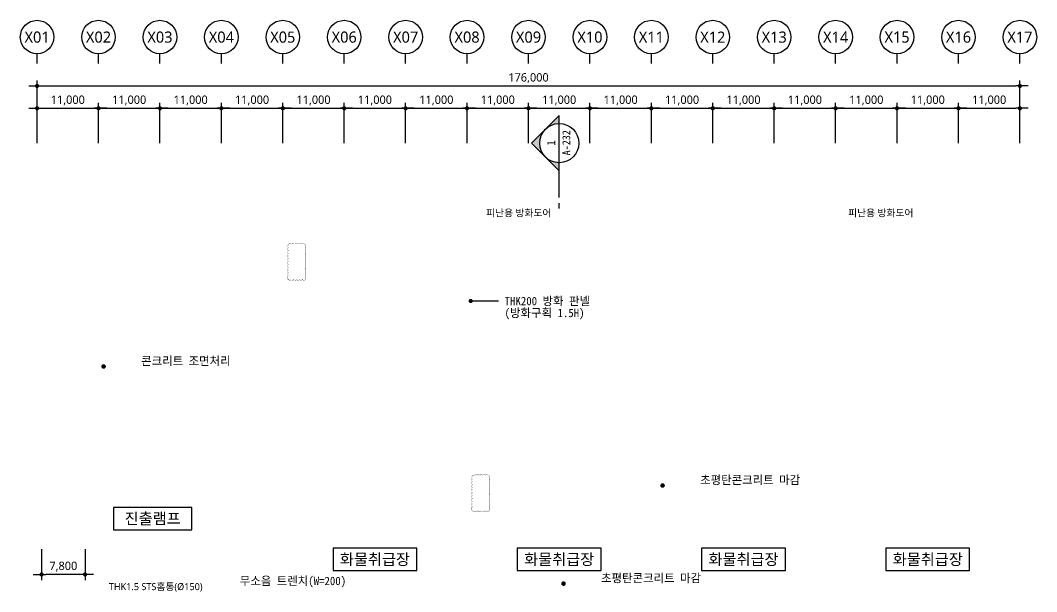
# Model space of a CAD drawing. Header units: millimetres. Extents: x 3546612 to 5615882, y 547008 to 3162891.
# Drawn here: x 4863112 to 5045112, y 2466605 to 2568891 of the extents above; entities that cross this region are included whole.
import ezdxf
from ezdxf.enums import TextEntityAlignment as Align

# ---------------------------------------------------------------- set-up
doc = ezdxf.new("R2010")
doc.units = ezdxf.units.MM
for name, color, linetype, lineweight in [('A-AXIS-BUBL', 7, 'Continuous', 25), ('A-DIMS', 7, 'Continuous', 25), ('A-MKXS-LEAD', 7, 'Continuous', 25), ('A-MKXS-MAK1', 3, 'Continuous', 25), ('A-MKXS-TEXT1', 3, 'Continuous', 25), ('A-MKXS-TEXT2', 7, 'Continuous', 25), ('A-XXXX-TXT2', 3, 'Continuous', 25), ('REV-202205', 20, 'Continuous', 25)]:
    doc.layers.add(name, color=color, linetype=linetype, lineweight=lineweight)
doc.styles.add('HY울릉도L', font='')
doc.styles.add('돋움체', font='')
doc.styles.add('맑은고딕', font='malgun.ttf')
doc.styles.get('HY울릉도L').set_extended_font_data('HYwulM')
doc.styles.get('돋움체').set_extended_font_data('DotumChe')
doc.dimstyles.new('CDIM', dxfattribs={"dimtxt": 3, "dimasz": 1.5, "dimexe": 2, "dimexo": 1, "dimgap": 1, "dimtad": 1, "dimdec": 0, "dimrnd": 0.5, "dimzin": 0, "dimdsep": 32, "dimlunit": 6, "dimtxsty": 'HY울릉도L', "dimblk1": '_CIDOT', "dimblk2": '_CIDOT', "dimsah": 1, "dimcen": 5.5, "dimclrd": 2, "dimclre": 2, "dimclrt": 7, "dimadec": 0, "dimazin": 0, "dimtfac": 1, "dimtdec": 0, "dimtix": 1, "dimtmove": 2, "dimatfit": 1, "dimldrblk": '_CIDOT', "dimfxl": 1, "dimtolj": 1, "dimtzin": 0, "dimlwd": -1, "dimarcsym": 0})

# ---------------------------------------------------------------- blocks, each defined once
blk = doc.blocks.new('_CIDOT')
at = {"color": 0, "linetype": 'ByBlock'}
blk.add_line((2, 0), (-1, 0), dxfattribs=at)
at = {"color": 0, "linetype": 'ByBlock', "const_width": 0.5}
blk.add_lwpolyline([(-0.25, 0, 1), (0.25, 0, 1)], format="xyb", close=True, dxfattribs=at)
blk = doc.blocks.new('*D30')
at = {"layer": 'A-DIMS', "lineweight": -2, "transparency": 16777216}
for p, q in [((148693, 255621), (148693, 262871)), ((159693, 255621), (159693, 262871))]:
    blk.add_line(p, q, dxfattribs=at)
at = {"layer": 'A-DIMS', "transparency": 16777216}
blk.add_line((149443, 261871), (158943, 261871), dxfattribs=at)
at = {"layer": 'A-DIMS', "transparency": 16777216, "xscale": 750, "yscale": 750, "zscale": 750, "rotation": 180}
blk.add_blockref('_CIDOT', (148693, 261871), dxfattribs=at)
at = {"layer": 'A-DIMS', "transparency": 16777216, "xscale": 750, "yscale": 750, "zscale": 750}
blk.add_blockref('_CIDOT', (159693, 261871), dxfattribs=at)
at = {"layer": 'A-DIMS', "color": 3, "transparency": 16777216, "insert": (154193, 263275), "char_height": 1500, "attachment_point": 5, "style": '맑은고딕'}
blk.add_mtext('\\A1;11,000', dxfattribs=at)
blk = doc.blocks.new('*D31')
at = {"layer": 'A-DIMS', "lineweight": -2, "transparency": 16777216}
for p, q in [((159693, 255621), (159693, 262871)), ((170693, 255621), (170693, 262871))]:
    blk.add_line(p, q, dxfattribs=at)
at = {"layer": 'A-DIMS', "transparency": 16777216}
blk.add_line((160443, 261871), (169943, 261871), dxfattribs=at)
at = {"layer": 'A-DIMS', "transparency": 16777216, "xscale": 750, "yscale": 750, "zscale": 750, "rotation": 180}
blk.add_blockref('_CIDOT', (159693, 261871), dxfattribs=at)
at = {"layer": 'A-DIMS', "transparency": 16777216, "xscale": 750, "yscale": 750, "zscale": 750}
blk.add_blockref('_CIDOT', (170693, 261871), dxfattribs=at)
at = {"layer": 'A-DIMS', "color": 3, "transparency": 16777216, "insert": (165193, 263275), "char_height": 1500, "attachment_point": 5, "style": '맑은고딕'}
blk.add_mtext('\\A1;11,000', dxfattribs=at)
blk = doc.blocks.new('*D32')
at = {"layer": 'A-DIMS', "lineweight": -2, "transparency": 16777216}
for p, q in [((170693, 255621), (170693, 262871)), ((181693, 255621), (181693, 262871))]:
    blk.add_line(p, q, dxfattribs=at)
at = {"layer": 'A-DIMS', "transparency": 16777216}
blk.add_line((171443, 261871), (180943, 261871), dxfattribs=at)
at = {"layer": 'A-DIMS', "transparency": 16777216, "xscale": 750, "yscale": 750, "zscale": 750, "rotation": 180}
blk.add_blockref('_CIDOT', (170693, 261871), dxfattribs=at)
at = {"layer": 'A-DIMS', "transparency": 16777216, "xscale": 750, "yscale": 750, "zscale": 750}
blk.add_blockref('_CIDOT', (181693, 261871), dxfattribs=at)
at = {"layer": 'A-DIMS', "color": 3, "transparency": 16777216, "insert": (176193, 263275), "char_height": 1500, "attachment_point": 5, "style": '맑은고딕'}
blk.add_mtext('\\A1;11,000', dxfattribs=at)
blk = doc.blocks.new('*D33')
at = {"layer": 'A-DIMS', "lineweight": -2, "transparency": 16777216}
for p, q in [((181693, 255621), (181693, 262871)), ((192693, 255621), (192693, 262871))]:
    blk.add_line(p, q, dxfattribs=at)
at = {"layer": 'A-DIMS', "transparency": 16777216}
blk.add_line((182443, 261871), (191943, 261871), dxfattribs=at)
at = {"layer": 'A-DIMS', "transparency": 16777216, "xscale": 750, "yscale": 750, "zscale": 750, "rotation": 180}
blk.add_blockref('_CIDOT', (181693, 261871), dxfattribs=at)
at = {"layer": 'A-DIMS', "transparency": 16777216, "xscale": 750, "yscale": 750, "zscale": 750}
blk.add_blockref('_CIDOT', (192693, 261871), dxfattribs=at)
at = {"layer": 'A-DIMS', "color": 3, "transparency": 16777216, "insert": (187193, 263275), "char_height": 1500, "attachment_point": 5, "style": '맑은고딕'}
blk.add_mtext('\\A1;11,000', dxfattribs=at)
blk = doc.blocks.new('*D34')
at = {"layer": 'A-DIMS', "lineweight": -2, "transparency": 16777216}
for p, q in [((192693, 255621), (192693, 262871)), ((203693, 255621), (203693, 262871))]:
    blk.add_line(p, q, dxfattribs=at)
at = {"layer": 'A-DIMS', "transparency": 16777216}
blk.add_line((193443, 261871), (202943, 261871), dxfattribs=at)
at = {"layer": 'A-DIMS', "transparency": 16777216, "xscale": 750, "yscale": 750, "zscale": 750, "rotation": 180}
blk.add_blockref('_CIDOT', (192693, 261871), dxfattribs=at)
at = {"layer": 'A-DIMS', "transparency": 16777216, "xscale": 750, "yscale": 750, "zscale": 750}
blk.add_blockref('_CIDOT', (203693, 261871), dxfattribs=at)
at = {"layer": 'A-DIMS', "color": 3, "transparency": 16777216, "insert": (198193, 263275), "char_height": 1500, "attachment_point": 5, "style": '맑은고딕'}
blk.add_mtext('\\A1;11,000', dxfattribs=at)
blk = doc.blocks.new('*D35')
at = {"layer": 'A-DIMS', "lineweight": -2, "transparency": 16777216}
for p, q in [((203693, 255621), (203693, 262871)), ((214693, 255621), (214693, 262871))]:
    blk.add_line(p, q, dxfattribs=at)
at = {"layer": 'A-DIMS', "transparency": 16777216}
blk.add_line((204443, 261871), (213943, 261871), dxfattribs=at)
at = {"layer": 'A-DIMS', "transparency": 16777216, "xscale": 750, "yscale": 750, "zscale": 750, "rotation": 180}
blk.add_blockref('_CIDOT', (203693, 261871), dxfattribs=at)
at = {"layer": 'A-DIMS', "transparency": 16777216, "xscale": 750, "yscale": 750, "zscale": 750}
blk.add_blockref('_CIDOT', (214693, 261871), dxfattribs=at)
at = {"layer": 'A-DIMS', "color": 3, "transparency": 16777216, "insert": (209193, 263275), "char_height": 1500, "attachment_point": 5, "style": '맑은고딕'}
blk.add_mtext('\\A1;11,000', dxfattribs=at)
blk = doc.blocks.new('*D36')
at = {"layer": 'A-DIMS', "lineweight": -2, "transparency": 16777216}
for p, q in [((214693, 255621), (214693, 262871)), ((225693, 255621), (225693, 262871))]:
    blk.add_line(p, q, dxfattribs=at)
at = {"layer": 'A-DIMS', "transparency": 16777216}
blk.add_line((215443, 261871), (224943, 261871), dxfattribs=at)
at = {"layer": 'A-DIMS', "transparency": 16777216, "xscale": 750, "yscale": 750, "zscale": 750, "rotation": 180}
blk.add_blockref('_CIDOT', (214693, 261871), dxfattribs=at)
at = {"layer": 'A-DIMS', "transparency": 16777216, "xscale": 750, "yscale": 750, "zscale": 750}
blk.add_blockref('_CIDOT', (225693, 261871), dxfattribs=at)
at = {"layer": 'A-DIMS', "color": 3, "transparency": 16777216, "insert": (220193, 263275), "char_height": 1500, "attachment_point": 5, "style": '맑은고딕'}
blk.add_mtext('\\A1;11,000', dxfattribs=at)
blk = doc.blocks.new('*D37')
at = {"layer": 'A-DIMS', "lineweight": -2, "transparency": 16777216}
for p, q in [((225693, 255621), (225693, 262871)), ((236693, 255621), (236693, 262871))]:
    blk.add_line(p, q, dxfattribs=at)
at = {"layer": 'A-DIMS', "transparency": 16777216}
blk.add_line((226443, 261871), (235943, 261871), dxfattribs=at)
at = {"layer": 'A-DIMS', "transparency": 16777216, "xscale": 750, "yscale": 750, "zscale": 750, "rotation": 180}
blk.add_blockref('_CIDOT', (225693, 261871), dxfattribs=at)
at = {"layer": 'A-DIMS', "transparency": 16777216, "xscale": 750, "yscale": 750, "zscale": 750}
blk.add_blockref('_CIDOT', (236693, 261871), dxfattribs=at)
at = {"layer": 'A-DIMS', "color": 3, "transparency": 16777216, "insert": (231193, 263275), "char_height": 1500, "attachment_point": 5, "style": '맑은고딕'}
blk.add_mtext('\\A1;11,000', dxfattribs=at)
blk = doc.blocks.new('*D38')
at = {"layer": 'A-DIMS', "lineweight": -2, "transparency": 16777216}
for p, q in [((236693, 255621), (236693, 262871)), ((247693, 255621), (247693, 262871))]:
    blk.add_line(p, q, dxfattribs=at)
at = {"layer": 'A-DIMS', "transparency": 16777216}
blk.add_line((237443, 261871), (246943, 261871), dxfattribs=at)
at = {"layer": 'A-DIMS', "transparency": 16777216, "xscale": 750, "yscale": 750, "zscale": 750, "rotation": 180}
blk.add_blockref('_CIDOT', (236693, 261871), dxfattribs=at)
at = {"layer": 'A-DIMS', "transparency": 16777216, "xscale": 750, "yscale": 750, "zscale": 750}
blk.add_blockref('_CIDOT', (247693, 261871), dxfattribs=at)
at = {"layer": 'A-DIMS', "color": 3, "transparency": 16777216, "insert": (242193, 263275), "char_height": 1500, "attachment_point": 5, "style": '맑은고딕'}
blk.add_mtext('\\A1;11,000', dxfattribs=at)
blk = doc.blocks.new('*D39')
at = {"layer": 'A-DIMS', "lineweight": -2, "transparency": 16777216}
for p, q in [((247693, 255621), (247693, 262871)), ((258693, 255621), (258693, 262871))]:
    blk.add_line(p, q, dxfattribs=at)
at = {"layer": 'A-DIMS', "transparency": 16777216}
blk.add_line((248443, 261871), (257943, 261871), dxfattribs=at)
at = {"layer": 'A-DIMS', "transparency": 16777216, "xscale": 750, "yscale": 750, "zscale": 750, "rotation": 180}
blk.add_blockref('_CIDOT', (247693, 261871), dxfattribs=at)
at = {"layer": 'A-DIMS', "transparency": 16777216, "xscale": 750, "yscale": 750, "zscale": 750}
blk.add_blockref('_CIDOT', (258693, 261871), dxfattribs=at)
at = {"layer": 'A-DIMS', "color": 3, "transparency": 16777216, "insert": (253193, 263275), "char_height": 1500, "attachment_point": 5, "style": '맑은고딕'}
blk.add_mtext('\\A1;11,000', dxfattribs=at)
blk = doc.blocks.new('*D40')
at = {"layer": 'A-DIMS', "lineweight": -2, "transparency": 16777216}
for p, q in [((258693, 255621), (258693, 262871)), ((269693, 255621), (269693, 262871))]:
    blk.add_line(p, q, dxfattribs=at)
at = {"layer": 'A-DIMS', "transparency": 16777216}
blk.add_line((259443, 261871), (268943, 261871), dxfattribs=at)
at = {"layer": 'A-DIMS', "transparency": 16777216, "xscale": 750, "yscale": 750, "zscale": 750, "rotation": 180}
blk.add_blockref('_CIDOT', (258693, 261871), dxfattribs=at)
at = {"layer": 'A-DIMS', "transparency": 16777216, "xscale": 750, "yscale": 750, "zscale": 750}
blk.add_blockref('_CIDOT', (269693, 261871), dxfattribs=at)
at = {"layer": 'A-DIMS', "color": 3, "transparency": 16777216, "insert": (264193, 263275), "char_height": 1500, "attachment_point": 5, "style": '맑은고딕'}
blk.add_mtext('\\A1;11,000', dxfattribs=at)
blk = doc.blocks.new('*D41')
at = {"layer": 'A-DIMS', "lineweight": -2, "transparency": 16777216}
for p, q in [((269693, 255621), (269693, 262871)), ((280693, 255621), (280693, 262871))]:
    blk.add_line(p, q, dxfattribs=at)
at = {"layer": 'A-DIMS', "transparency": 16777216}
blk.add_line((270443, 261871), (279943, 261871), dxfattribs=at)
at = {"layer": 'A-DIMS', "transparency": 16777216, "xscale": 750, "yscale": 750, "zscale": 750, "rotation": 180}
blk.add_blockref('_CIDOT', (269693, 261871), dxfattribs=at)
at = {"layer": 'A-DIMS', "transparency": 16777216, "xscale": 750, "yscale": 750, "zscale": 750}
blk.add_blockref('_CIDOT', (280693, 261871), dxfattribs=at)
at = {"layer": 'A-DIMS', "color": 3, "transparency": 16777216, "insert": (275193, 263275), "char_height": 1500, "attachment_point": 5, "style": '맑은고딕'}
blk.add_mtext('\\A1;11,000', dxfattribs=at)
blk = doc.blocks.new('*D42')
at = {"layer": 'A-DIMS', "lineweight": -2, "transparency": 16777216}
for p, q in [((280693, 255621), (280693, 262871)), ((291693, 255621), (291693, 262871))]:
    blk.add_line(p, q, dxfattribs=at)
at = {"layer": 'A-DIMS', "transparency": 16777216}
blk.add_line((281443, 261871), (290943, 261871), dxfattribs=at)
at = {"layer": 'A-DIMS', "transparency": 16777216, "xscale": 750, "yscale": 750, "zscale": 750, "rotation": 180}
blk.add_blockref('_CIDOT', (280693, 261871), dxfattribs=at)
at = {"layer": 'A-DIMS', "transparency": 16777216, "xscale": 750, "yscale": 750, "zscale": 750}
blk.add_blockref('_CIDOT', (291693, 261871), dxfattribs=at)
at = {"layer": 'A-DIMS', "color": 3, "transparency": 16777216, "insert": (286193, 263275), "char_height": 1500, "attachment_point": 5, "style": '맑은고딕'}
blk.add_mtext('\\A1;11,000', dxfattribs=at)
blk = doc.blocks.new('*D43')
at = {"layer": 'A-DIMS', "lineweight": -2, "transparency": 16777216}
for p, q in [((126693, 255621), (126693, 266871)), ((302693, 255621), (302693, 266871))]:
    blk.add_line(p, q, dxfattribs=at)
at = {"layer": 'A-DIMS', "transparency": 16777216}
blk.add_line((127443, 265871), (301943, 265871), dxfattribs=at)
at = {"layer": 'A-DIMS', "transparency": 16777216, "xscale": 750, "yscale": 750, "zscale": 750, "rotation": 180}
blk.add_blockref('_CIDOT', (126693, 265871), dxfattribs=at)
at = {"layer": 'A-DIMS', "transparency": 16777216, "xscale": 750, "yscale": 750, "zscale": 750}
blk.add_blockref('_CIDOT', (302693, 265871), dxfattribs=at)
at = {"layer": 'A-DIMS', "color": 3, "transparency": 16777216, "insert": (214693, 267275), "char_height": 1500, "attachment_point": 5, "style": '맑은고딕'}
blk.add_mtext('\\A1;176,000', dxfattribs=at)
blk = doc.blocks.new('*D44')
at = {"layer": 'A-DIMS', "lineweight": -2, "transparency": 16777216}
for p, q in [((291693, 255621), (291693, 262871)), ((302693, 255621), (302693, 262871))]:
    blk.add_line(p, q, dxfattribs=at)
at = {"layer": 'A-DIMS', "transparency": 16777216}
blk.add_line((292443, 261871), (301943, 261871), dxfattribs=at)
at = {"layer": 'A-DIMS', "transparency": 16777216, "xscale": 750, "yscale": 750, "zscale": 750, "rotation": 180}
blk.add_blockref('_CIDOT', (291693, 261871), dxfattribs=at)
at = {"layer": 'A-DIMS', "transparency": 16777216, "xscale": 750, "yscale": 750, "zscale": 750}
blk.add_blockref('_CIDOT', (302693, 261871), dxfattribs=at)
at = {"layer": 'A-DIMS', "color": 3, "transparency": 16777216, "insert": (297193, 263275), "char_height": 1500, "attachment_point": 5, "style": '맑은고딕'}
blk.add_mtext('\\A1;11,000', dxfattribs=at)
blk = doc.blocks.new('*D45')
at = {"layer": 'A-DIMS', "lineweight": -2, "transparency": 16777216}
for p, q in [((126693, 255621), (126693, 262871)), ((137693, 255621), (137693, 262871))]:
    blk.add_line(p, q, dxfattribs=at)
at = {"layer": 'A-DIMS', "transparency": 16777216}
blk.add_line((127443, 261871), (136943, 261871), dxfattribs=at)
at = {"layer": 'A-DIMS', "transparency": 16777216, "xscale": 750, "yscale": 750, "zscale": 750, "rotation": 180}
blk.add_blockref('_CIDOT', (126693, 261871), dxfattribs=at)
at = {"layer": 'A-DIMS', "transparency": 16777216, "xscale": 750, "yscale": 750, "zscale": 750}
blk.add_blockref('_CIDOT', (137693, 261871), dxfattribs=at)
at = {"layer": 'A-DIMS', "color": 3, "transparency": 16777216, "insert": (132193, 263275), "char_height": 1500, "attachment_point": 5, "style": '맑은고딕'}
blk.add_mtext('\\A1;11,000', dxfattribs=at)
blk = doc.blocks.new('*D46')
at = {"layer": 'A-DIMS', "lineweight": -2, "transparency": 16777216}
for p, q in [((137693, 255621), (137693, 262871)), ((148693, 255621), (148693, 262871))]:
    blk.add_line(p, q, dxfattribs=at)
at = {"layer": 'A-DIMS', "transparency": 16777216}
blk.add_line((138443, 261871), (147943, 261871), dxfattribs=at)
at = {"layer": 'A-DIMS', "transparency": 16777216, "xscale": 750, "yscale": 750, "zscale": 750, "rotation": 180}
blk.add_blockref('_CIDOT', (137693, 261871), dxfattribs=at)
at = {"layer": 'A-DIMS', "transparency": 16777216, "xscale": 750, "yscale": 750, "zscale": 750}
blk.add_blockref('_CIDOT', (148693, 261871), dxfattribs=at)
at = {"layer": 'A-DIMS', "color": 3, "transparency": 16777216, "insert": (143193, 263275), "char_height": 1500, "attachment_point": 5, "style": '맑은고딕'}
blk.add_mtext('\\A1;11,000', dxfattribs=at)
blk = doc.blocks.new('글_진출램프')
at = {"layer": 'A-XXXX-TXT2', "color": 0}
blk.add_lwpolyline([(-7000, -1997), (7000, -1997), (7000, 2003), (-7000, 2003)], close=True, dxfattribs=at)
at = {"layer": 'A-XXXX-TXT2', "style": '맑은고딕'}
blk.add_text('진출램프', height=2000, dxfattribs=at).set_placement((0, 3), align=Align.MIDDLE_CENTER)
blk = doc.blocks.new('*D184')
at = {"layer": 'A-DIMS', "lineweight": -2, "transparency": 16777216}
for p, q in [((4866912, 2474191), (4866912, 2468691)), ((4874712, 2474191), (4874712, 2468691))]:
    blk.add_line(p, q, dxfattribs=at)
at = {"layer": 'A-DIMS', "transparency": 16777216}
blk.add_line((4873962, 2469691), (4867662, 2469691), dxfattribs=at)
at = {"layer": 'A-DIMS', "transparency": 16777216, "xscale": 750, "yscale": 750, "zscale": 750}
for p, rotation in [((4866912, 2469691), 179.9999710073349), ((4874712, 2469691), 359.9999710073349)]:
    blk.add_blockref('_CIDOT', p, dxfattribs=dict(at, rotation=rotation))
at = {"layer": 'A-DIMS', "color": 3, "transparency": 16777216, "insert": (4870812, 2471092), "char_height": 1500, "attachment_point": 5, "rotation": 359.99997, "style": '맑은고딕'}
blk.add_mtext('\\A1;7,800', dxfattribs=at)
blk = doc.blocks.new('A$C46A32BF9')
at = {"layer": 'A-MKXS-MAK1'}
h = blk.add_hatch(color=256, dxfattribs=at)
h.paths.add_polyline_path([(215243, 255634), (217718, 253159, -0.4142136), (217718, 258109)])
h.paths.add_polyline_path([(217718, 253159), (220193, 250684), (220193, 252134, -0.1989124)])
h.paths.add_polyline_path([(217718, 258109, -0.1989124), (220193, 259134), (220193, 260583)])
for p, q in [((220193, 260583), (215243, 255634)), ((220193, 245906), (220193, 260583)), ((220193, 250684), (215243, 255634)), ((220193, 243906), (220193, 244906))]:
    blk.add_line(p, q, dxfattribs=at)
blk.add_circle((220193, 255634), 3500, dxfattribs=at)
at = {"layer": 'A-MKXS-TEXT2', "style": '돋움체'}
for s, height, p in [('A-232', 1400, (221470, 255705)), ('1', 1500, (218750, 255676))]:
    blk.add_text(s, height=height, rotation=90, dxfattribs=at).set_placement(p, align=Align.MIDDLE)
blk = doc.blocks.new('글_작업장')
at = {"layer": 'A-XXXX-TXT2', "color": 0}
blk.add_lwpolyline([(-7500, -2000), (7500, -2000), (7500, 2000), (-7500, 2000)], close=True, dxfattribs=at)
at = {"layer": 'A-XXXX-TXT2', "style": '맑은고딕'}
blk.add_text('화물취급장', height=2000, dxfattribs=at).set_placement((0, 0), align=Align.MIDDLE_CENTER)
blk = doc.blocks.new('DIM(210222)')
for p, q in [((126693, 269870.6), (126693, 271620.6)), ((137693, 269870.6), (137693, 271620.6)), ((148693, 269870.6), (148693, 271620.6)), ((159693, 269870.6), (159693, 271620.6)), ((170693, 269870.6), (170693, 271620.6)), ((181693, 269870.6), (181693, 271620.6)), ((192693, 269870.6), (192693, 271620.6)), ((203693, 269870.6), (203693, 271620.6)), ((214693, 269870.6), (214693, 271620.6)), ((225693, 269870.6), (225693, 271620.6)), ((236693, 269870.6), (236693, 271620.6)), ((247693, 269870.6), (247693, 271620.6)), ((258693, 269870.6), (258693, 271620.6)), ((269693, 269870.6), (269693, 271620.6)), ((280693, 269870.6), (280693, 271620.6)), ((291693, 269870.6), (291693, 271620.6)), ((302693, 269870.6), (302693, 271620.6))]:
    blk.add_line(p, q)
at = {"layer": 'A-AXIS-BUBL', "ltscale": 0.2}
for centre in [(126693, 274620.6), (137693, 274620.6), (148693, 274620.6), (159693, 274620.6), (170693, 274620.6), (181693, 274620.6), (192693, 274620.6), (203693, 274620.6), (214693, 274620.6), (225693, 274620.6), (236693, 274620.6), (247693, 274620.6), (258693, 274620.6), (269693, 274620.6), (280693, 274620.6), (291693, 274620.6), (302693, 274620.6)]:
    blk.add_circle(centre, 3000, dxfattribs=at)
at = {"layer": 'A-XXXX-TXT2', "ltscale": 0.2, "style": '맑은고딕'}
for s, p in [('X01', (126693, 274620.6)), ('X02', (137693, 274620.6)), ('X03', (148693, 274620.6)), ('X04', (159693, 274620.6)), ('X05', (170693, 274620.6)), ('X06', (181693, 274620.6)), ('X07', (192693, 274620.6)), ('X08', (203693, 274620.6)), ('X09', (214693, 274620.6)), ('X10', (225693, 274620.6)), ('X11', (236693, 274620.6)), ('X12', (247693, 274620.6)), ('X13', (258693, 274620.6)), ('X14', (269693, 274620.6)), ('X15', (280693, 274620.6)), ('X16', (291693, 274620.6)), ('X17', (302693, 274620.6))]:
    blk.add_text(s, height=2000, dxfattribs=at).set_placement(p, align=Align.MIDDLE)
at = {"layer": 'A-DIMS'}
for p1, p2, distance, picture, middle in [((126693, 255120.6), (302693, 255120.6), 10750, '*D43', (214693, 267275.5)), ((126693, 255120.6), (137693, 255120.6), 6750, '*D45', (132193, 263275.5)), ((137693, 255120.6), (148693, 255120.6), 6750, '*D46', (143193, 263275.5)), ((148693, 255120.6), (159693, 255120.6), 6750, '*D30', (154193, 263275.5)), ((159693, 255120.6), (170693, 255120.6), 6750, '*D31', (165193, 263275.5)), ((170693, 255120.6), (181693, 255120.6), 6750, '*D32', (176193, 263275.5)), ((181693, 255120.6), (192693, 255120.6), 6750, '*D33', (187193, 263275.5)), ((192693, 255120.6), (203693, 255120.6), 6750, '*D34', (198193, 263275.5)), ((203693, 255120.6), (214693, 255120.6), 6750, '*D35', (209193, 263275.5)), ((214693, 255120.6), (225693, 255120.6), 6750, '*D36', (220193, 263275.5)), ((225693, 255120.6), (236693, 255120.6), 6750, '*D37', (231193, 263275.5)), ((236693, 255120.6), (247693, 255120.6), 6750, '*D38', (242193, 263275.5)), ((247693, 255120.6), (258693, 255120.6), 6750, '*D39', (253193, 263275.5)), ((258693, 255120.6), (269693, 255120.6), 6750, '*D40', (264193, 263275.5)), ((269693, 255120.6), (280693, 255120.6), 6750, '*D41', (275193, 263275.5)), ((280693, 255120.6), (291693, 255120.6), 6750, '*D42', (286193, 263275.5)), ((291693, 255120.6), (302693, 255120.6), 6750, '*D44', (297193, 263275.5))]:
    dim = blk.add_aligned_dim(p1=p1, p2=p2, distance=distance, dimstyle='CDIM', override={"dimscale": 500, "dimtxsty": '맑은고딕', "dimclrd": 256, "dimclre": 256, "dimclrt": 3}, dxfattribs=at)
    dim.commit()
    dim.dimension.update_dxf_attribs({"geometry": picture, "text_midpoint": middle})

msp = doc.modelspace()

# ---------------------------------------------------------------- linework, layer by layer
at = {"layer": 'A-MKXS-LEAD'}
msp.add_line((4948737.1, 2518635.4), (4943760.6, 2518635.4), dxfattribs=at)
for points, const_width in [([(4943573.1, 2518635.4, 1), (4943948.1, 2518635.4, 1)], 375), ([(4877813.6, 2506938.7, 1), (4878228.2, 2506897.3, 1)], 400), ([(4977914.9, 2485630.8, 1), (4978329.5, 2485589.3, 1)], 400), ([(4960177.7, 2468063.4, 1), (4960592.3, 2468021.9, 1)], 400)]:
    msp.add_lwpolyline(points, format="xyb", close=True, dxfattribs=dict(at, const_width=const_width))
at = {"layer": 'REV-202205', "const_width": 50}
for points in [[(4911111.8, 2522491.2, 0.52056705), (4911611.8, 2522491.2, 0.52056705), (4912111.8, 2522491.2, 0.52056705), (4912611.8, 2522491.2, 0.52056705), (4913111.8, 2522491.2, 0.52056705), (4913611.8, 2522491.2, 0.52056705), (4914111.8, 2522491.2, 0.52056705), (4914111.8, 2522991.2, 0.52056705), (4914111.8, 2523491.2, 0.52056705), (4914111.8, 2523991.2, 0.52056705), (4914111.8, 2524491.2, 0.52056705), (4914111.8, 2524991.2, 0.52056705), (4914111.8, 2525491.2, 0.52056705), (4914111.8, 2525991.2, 0.52056705), (4914111.8, 2526491.2, 0.52056705), (4914111.8, 2526991.2, 0.52056705), (4914111.8, 2527491.2, 0.52056705), (4914111.8, 2527991.2, 0.52056705), (4914111.8, 2528491.2, 0.52056705), (4913961.8, 2528841.2, 0.52056705), (4913461.8, 2528841.2, 0.52056705), (4912961.8, 2528841.2, 0.52056705), (4912461.8, 2528841.2, 0.52056705), (4911961.8, 2528841.2, 0.52056705), (4911461.8, 2528841.2, 0.52056705), (4911111.8, 2528691.2, 0.52056705), (4911111.8, 2528191.2, 0.52056705), (4911111.8, 2527691.2, 0.52056705), (4911111.8, 2527191.2, 0.52056705), (4911111.8, 2526691.2, 0.52056705), (4911111.8, 2526191.2, 0.52056705), (4911111.8, 2525691.2, 0.52056705), (4911111.8, 2525191.2, 0.52056705), (4911111.8, 2524691.2, 0.52056705), (4911111.8, 2524191.2, 0.52056705), (4911111.8, 2523691.2, 0.52056705), (4911111.8, 2523191.2, 0.52056705)], [(4944061.8, 2481091.2, 0.52056705), (4944561.8, 2481091.2, 0.52056705), (4945061.8, 2481091.2, 0.52056705), (4945561.8, 2481091.2, 0.52056705), (4946061.8, 2481091.2, 0.52056705), (4946561.8, 2481091.2, 0.52056705), (4947061.8, 2481091.2, 0.52056705), (4947061.8, 2481591.2, 0.52056705), (4947061.8, 2482091.2, 0.52056705), (4947061.8, 2482591.2, 0.52056705), (4947061.8, 2483091.2, 0.52056705), (4947061.8, 2483591.2, 0.52056705), (4947061.8, 2484091.2, 0.52056705), (4947061.8, 2484591.2, 0.52056705), (4947061.8, 2485091.2, 0.52056705), (4947061.8, 2485591.2, 0.52056705), (4947061.8, 2486091.2, 0.52056705), (4947061.8, 2486591.2, 0.52056705), (4947061.8, 2487091.2, 0.52056705), (4946911.8, 2487441.2, 0.52056705), (4946411.8, 2487441.2, 0.52056705), (4945911.8, 2487441.2, 0.52056705), (4945411.8, 2487441.2, 0.52056705), (4944911.8, 2487441.2, 0.52056705), (4944411.8, 2487441.2, 0.52056705), (4944061.8, 2487291.2, 0.52056705), (4944061.8, 2486791.2, 0.52056705), (4944061.8, 2486291.2, 0.52056705), (4944061.8, 2485791.2, 0.52056705), (4944061.8, 2485291.2, 0.52056705), (4944061.8, 2484791.2, 0.52056705), (4944061.8, 2484291.2, 0.52056705), (4944061.8, 2483791.2, 0.52056705), (4944061.8, 2483291.2, 0.52056705), (4944061.8, 2482791.2, 0.52056705), (4944061.8, 2482291.2, 0.52056705), (4944061.8, 2481791.2, 0.52056705)]]:
    msp.add_lwpolyline(points, format="xyb", close=True, dxfattribs=at)

# ---------------------------------------------------------------- block references
for name, p in [('DIM(210222)', (4739418.8, 2291270.6)), ('A$C46A32BF9', (4739418.8, 2291270.6)), ('글_진출램프', (4886811.8, 2479691.2)), ('글_작업장', (4926611.8, 2472391.2)), ('글_작업장', (4959611.8, 2472391.2)), ('글_작업장', (4992611.8, 2472391.2)), ('글_작업장', (5025611.8, 2472391.2))]:
    msp.add_blockref(name, p)

# ---------------------------------------------------------------- texts
at = {"layer": 'A-MKXS-TEXT1'}
for s, height, style, p in [('피난용 방화도어', 1250, '맑은고딕', (4946515, 2534407)), ('피난용 방화도어', 1250, '맑은고딕', (5011351, 2534407)), ('THK200 방화 판넬', 1500, '돋움체', (4949834.2, 2518635.4)), ('(방화구획 1.5H)', 1500, '돋움체', (4949834.2, 2516501.9)), ('콘크리트 조면처리', 1500, '돋움체', (4884742.5, 2507905.8)), ('초평탄콘크리트 마감', 1500, '돋움체', (4984843.8, 2486597.8)), ('초평탄콘크리트 마감', 1500, '돋움체', (4967106.6, 2469030.4)), ('THK1.5 STS홈통(Ø150)', 1250, '맑은고딕', (4878950.3, 2467506.4)), ('무소음 트렌치(W=200)', 1500, '돋움체', (4902408.2, 2468528.8))]:
    msp.add_text(s, height=height, dxfattribs=dict(at, style=style)).set_placement(p, align=Align.MIDDLE_LEFT)

# ---------------------------------------------------------------- dimensions: what is measured, and where the dimension line sits
at = {"layer": 'A-DIMS'}
dim = msp.add_aligned_dim(p1=(4874711.8, 2474691.2), p2=(4866911.8, 2474691.2), distance=5000, dimstyle='CDIM', override={"dimscale": 500, "dimtxsty": '맑은고딕', "dimclrd": 256, "dimclre": 256, "dimclrt": 3}, dxfattribs=at)
dim.commit()
dim.dimension.update_dxf_attribs({"geometry": '*D184', "text_midpoint": (4870811.8, 2471092)})

doc.saveas('drawing.dxf')
